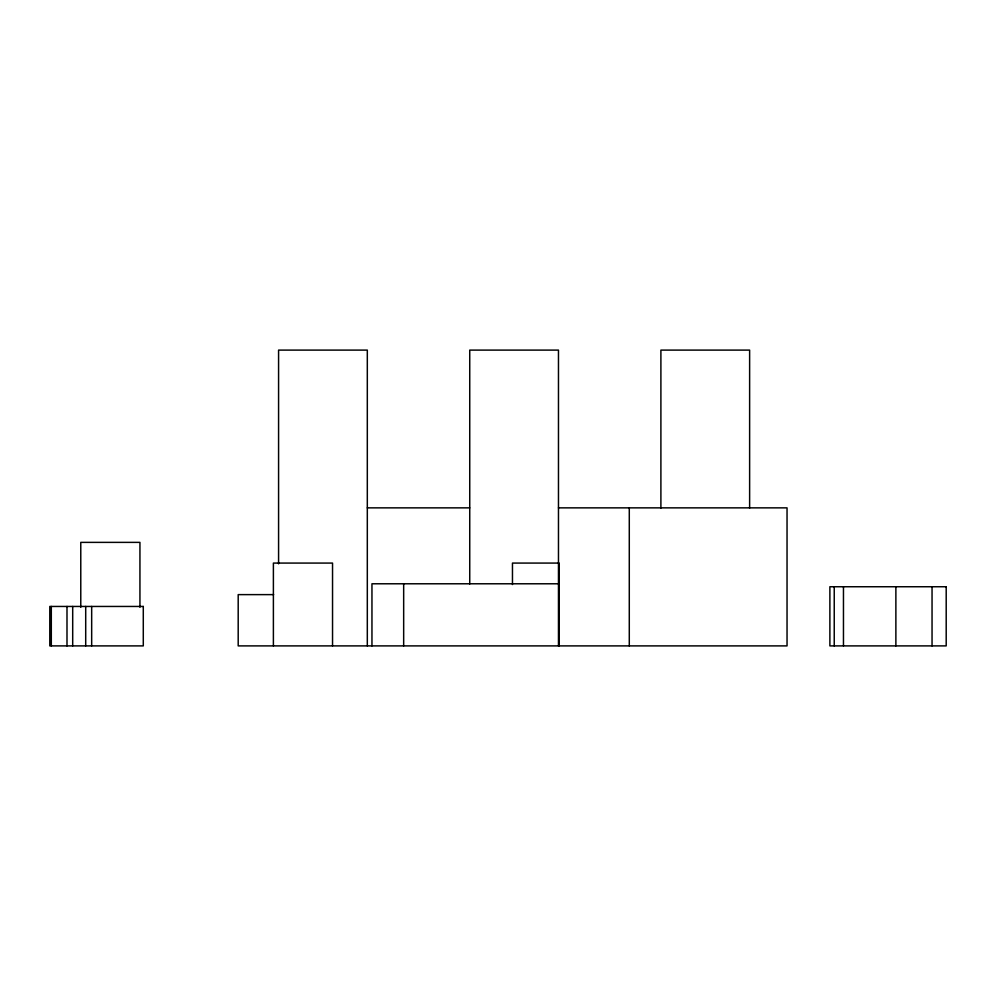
<?xml version="1.0" encoding="UTF-8"?>
<svg xmlns="http://www.w3.org/2000/svg" width="996" height="996" viewBox="0 0 996 996"><rect width="100%" height="100%" fill="white"/><g stroke="black" fill="none" stroke-linecap="round" stroke-linejoin="round"><path stroke-width="1.49" d="M367.312 507.86L469.739 507.86M558.47 507.86L787.039 507.86L787.039 645.894L238.193 645.894L238.193 594.624L273.626 594.624M559.179 583.781L371.956 583.781L371.956 645.894M932.044 586.744L932.044 645.894M895.877 586.744L895.877 645.894M843.463 586.744L843.463 645.894M834.237 586.744L834.237 645.894M749.627 508.072L749.627 350.106L660.896 350.106L660.896 508.072M629.285 507.86L629.285 645.894M559.179 645.894L559.179 563.076L512.467 563.076L512.467 584.552M558.47 645.894L558.47 350.106L469.739 350.106L469.739 583.955M403.666 583.781L403.666 645.894M367.312 645.894L367.312 350.106L278.581 350.106L278.581 563.823M332.54 645.894L332.54 563.076L273.39 563.076L273.39 645.894M139.938 607.261L139.938 542.372L80.776 542.372L80.776 607.261M91.669 606.452L91.669 645.894M85.706 606.452L85.706 645.894M72.696 606.452L72.696 645.894M66.993 606.452L66.993 645.894M51.306 606.452L51.306 645.894M946.2 586.744L829.88 586.744L829.88 645.894L946.2 645.894L946.2 586.744M143.287 606.452L49.8 606.452L49.8 645.894L143.287 645.894L143.287 606.452"/></g></svg>
